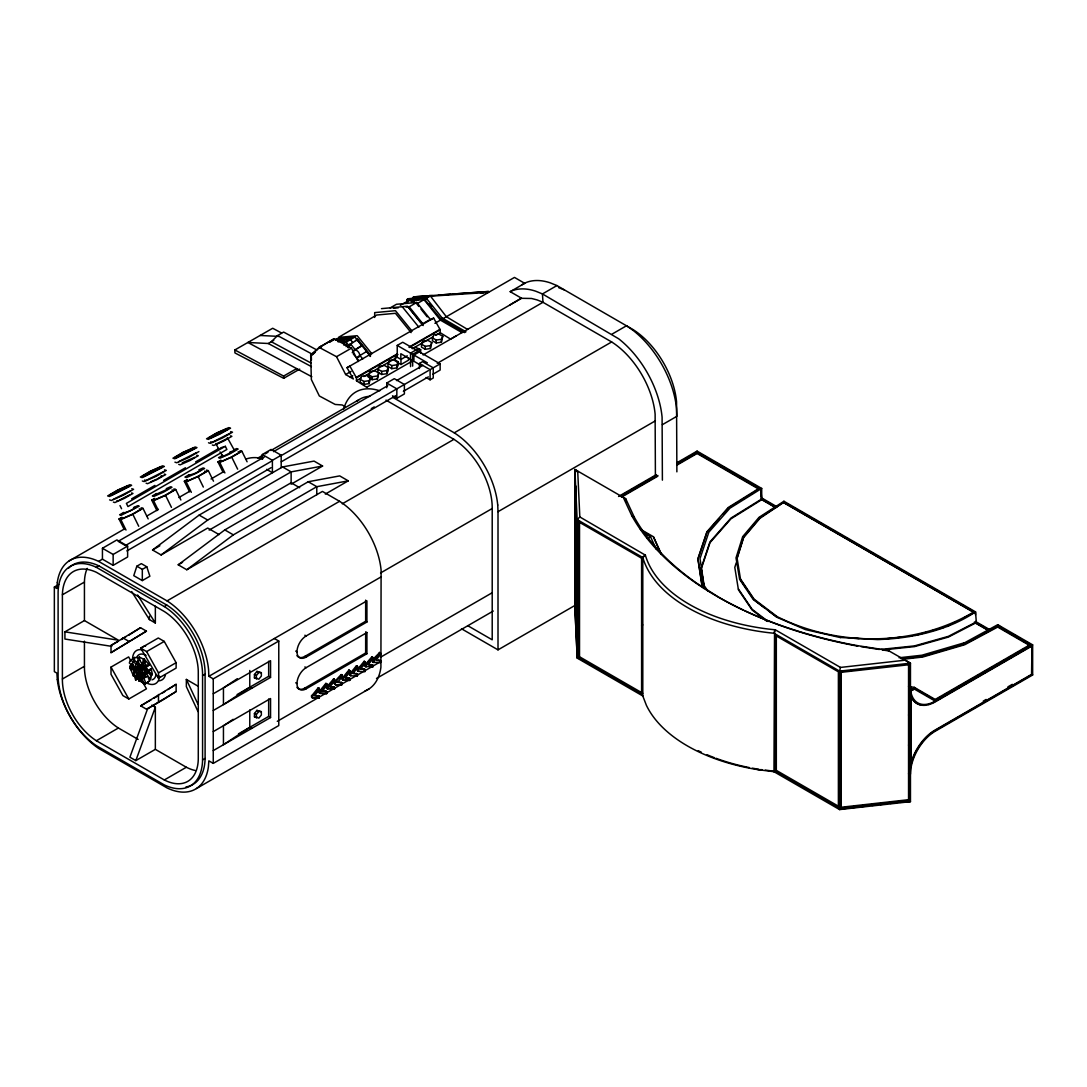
<?xml version="1.0" encoding="UTF-8"?>
<svg xmlns="http://www.w3.org/2000/svg" width="1087" height="1087" viewBox="0 0 1087 1087"><rect width="100%" height="100%" fill="white"/><g stroke="black" fill="none" stroke-linecap="round" stroke-linejoin="round"><path stroke-width="1.5" d="M366.754 387.339L356.454 380.763L356.454 377.855L349.892 366.142L347.011 367.691L353.37 378.983L345.652 374.526L336.535 356.699L319.075 347.337L334.022 338.777L351.481 348.125L358.316 361.495M360.205 379.281L360.205 382.23L363.982 384.404L369.132 383.616L370.531 377.705L366.754 375.531L361.591 376.319L360.205 379.281L363.982 381.469L369.145 380.681L370.531 377.705M363.982 384.404L363.982 381.469M368.384 377.502L369.77 371.618L374.933 370.83L378.711 373.004L377.325 378.901L372.162 379.689L369.648 378.235M369.132 383.616L369.145 380.681M372.162 379.689L372.175 376.768L368.398 374.58M377.325 378.901L378.711 373.004M377.896 369.2L377.896 372.297L381.673 374.471L386.823 373.683L388.208 370.721L388.222 367.623L384.445 365.449L379.281 366.237L377.896 369.2L381.673 371.387L386.836 370.599L388.222 367.623M381.673 374.471L381.673 371.387M386.823 373.683L386.836 370.599M387.977 363.425L387.964 366.482L391.741 368.656L396.904 367.868L398.29 364.906L398.29 361.849L394.513 359.661L389.35 360.449L387.977 363.425L391.755 365.599L396.904 364.811L398.29 361.849M391.741 368.656L391.755 365.599M395.301 361.237L395.315 356.142L397.828 354.702M396.904 367.868L396.904 364.811M396.714 362.066L400.967 364.512L400.981 359.417L407.272 355.802M408.522 357.623L408.522 360.177L400.967 364.512M421.498 344.171L421.484 347.106L425.262 349.294L430.425 348.506L431.811 342.595L428.033 340.421L422.87 341.209L421.498 344.171L425.275 346.359L430.438 345.571L431.811 342.595M425.262 349.294L425.275 346.359M430.425 348.506L430.438 345.571M432.449 337.88L432.449 340.788L436.227 342.976L441.39 342.188L442.776 336.304L438.999 334.13L433.835 334.918L432.449 337.88L436.227 340.068L441.39 339.28L442.776 336.304M436.227 342.976L436.227 340.068M435.778 335.231L440.194 332.69L440.194 329.782L433.631 318.07L430.751 319.619M441.39 342.188L441.39 339.28M131.649 664.999L131.69 663.817M149.558 680.897L146.636 673.301L147.737 672.011L151.039 675.72L150.998 677.527L149.558 680.897L144.598 684.226L143.09 682.283L142.044 676.44L143.905 678.179L145.78 683.084M151.039 675.72L152.329 673.804L151.093 668.804L147.941 670.625L144.761 670.135L146.188 666.902L149.34 665.081L143.892 658.654L142.152 664.171M57.326 582.455L56.864 588.502L54.35 587.048L54.35 671.644L56.864 673.098L57.326 679.674M325.312 494.096L348.261 480.848L339.701 475.902L308.232 481.745L224.805 529.912L178.214 564.805L186.76 569.751L322.445 491.419L339.552 501.297A62.081 35.844 60 0 1 381.102 570.254L380.912 667.296A64.541 37.271 60 0 1 364.987 690.965M135.141 669.565L134.693 675.312L133.429 676.032L133.878 670.299M348.193 347.677L350.68 343.764L348.193 347.677L348.479 345.055L346.128 342.16L343.791 342.378L344.063 345.326M311.507 696.06L318.165 687.867L319.225 688.343L319.225 690.014L314.605 695.571L318.953 695.884L318.953 698.099L312.608 697.936L311.507 696.06L312.322 697.786M312.227 696.468L318.994 688.207M319.17 691.631L325.815 683.438L326.888 683.927L326.888 685.598L322.255 691.155L326.603 691.454L326.616 693.683L320.271 693.506L319.17 691.631L319.972 693.37M319.877 692.052L326.643 683.791M333.478 679.022L334.538 679.511L334.538 681.169L329.918 686.807L334.252 687.038L334.524 688.886L326.915 688.533L327.01 686.658L333.587 678.954M327.635 688.954L327.73 687.066L334.307 679.375M341.128 674.606L342.201 675.081L342.201 676.753L337.568 682.378L341.916 682.622L342.188 684.47L341.209 684.43C328.478 687.011 337.228 678.655 341.25 674.538M341.916 684.837C329.225 687.351 337.935 679.076 341.957 674.945M342.133 678.383L348.791 670.176L349.851 670.665L349.851 672.337L345.231 677.894L349.566 678.206L349.579 680.421L343.234 680.245L342.133 678.383L342.948 680.109M342.853 678.791L349.62 670.53M349.797 673.954L356.441 665.76L357.501 666.249L357.501 667.907L352.881 673.464L357.229 673.777L357.229 675.992L350.897 675.829L349.797 673.954L350.598 675.693M350.503 674.375L357.27 666.114M357.446 669.538L364.104 661.344L365.164 661.82L365.164 663.491L360.544 669.048L364.879 669.361L364.892 671.576L358.547 671.413L357.446 669.538L358.262 671.263M358.166 669.945L364.933 661.684M371.754 656.928L372.814 657.404L372.814 659.075L368.194 664.7L372.542 664.945L372.814 666.779L365.205 666.44L365.3 664.551L371.863 656.861M365.911 666.847L366.006 664.959L372.583 657.268M374.308 662.2C369.2 661.005 378.629 654.415 379.526 652.431M379.404 652.499L380.477 652.988L380.477 654.646L375.857 660.285L380.192 660.516L380.464 662.363L373.575 662.431L373.67 660.543L380.233 652.852M743.128 610.024A344.593 198.948 0 0 1 718.847 597.279L696.767 583.257A344.593 198.948 0 0 1 634.251 517.127L625.759 498.824L623.381 497.588L631.71 515.551A347.242 200.484 0 0 0 856.882 645.556L888.025 650.366L910.458 663.179L910.458 801.649L839.585 809.584L773.985 771.716L774.555 629.726A157.493 90.928 0 0 1 645.352 555.144L579.819 516.95L577.713 471.214L574.887 469.448L574.887 607.905L577.197 658.097L642.797 695.965L642.797 557.509L645.216 554.71M145.576 672.106L137.37 675.693L139.843 678.954L140.848 677.065L145.821 674.266L145.345 671.576L141.799 674.293L140.087 672.69L140.617 669.959L143.756 668.138M140.576 666.331L135.644 670.108L134.285 667.853L137.492 667.894L140.019 666.44L140.264 665.258L137.872 661.263L138.525 666.426L136.011 667.88M579.819 516.95L577.197 519.64L642.797 557.509A160.02 92.395 0 0 0 773.985 633.245L839.585 671.127L910.458 663.179L905.05 660.203L840.468 667.432L839.585 671.127L839.585 809.584L840.468 809M963.462 643.409L997.73 624.699L1032.65 644.863L1032.65 674.986L935.214 731.238A35.015 20.218 -60 0 0 910.458 774.134M576.287 571.191L575.553 570.77L576.151 568.419M910.716 697.025L911.123 764.514L911.721 762.164A35.953 20.762 -60 0 1 935.2 730.478L1031.984 674.592L1031.984 646.018L1031.563 674.361L934.779 730.233A35.953 20.762 -60 0 0 911.314 761.919M135.658 680.136L136.731 676.06L139.883 674.239L134.53 676.331L135.658 680.136L138.81 678.315M142.737 682.867L138.715 676.644L138.823 680.883L144.639 682.894M137.492 669.932L138.063 667.785L136.283 669.741L141.269 667.744L144.625 668.274L142.873 665.366M737.054 558.636L743.644 537.589L759.895 518.377L783.972 502.126L974.02 611.845C915.118 646.833 838.091 647.159 777.273 616.682L754.093 599.141L740.627 579.208M736.225 562.821L734.798 567.4L738.426 589.765L752.122 610.011L766.797 621.22M136.84 566.205L133.769 575.662L142.315 580.594L149.87 576.232L146.799 566.789L141.324 563.623L136.84 566.205L142.315 569.371L146.799 566.789M147.683 708.52L129.896 757.191L135.821 760.615L155.346 749.351L186.353 767.245A50.872 29.376 60 0 0 195.347 770.52M135.821 760.615L155.346 707.229L151.786 705.178M130.875 669.51L133.81 667.105L132.614 665.108L133.253 664.755L131.744 665.19L129.353 662.988L129.964 660.978L134.503 657.486L138.103 657.757L137.886 662.54L135.997 663.627L134.679 667.105L130.875 669.51L129.733 668.26L130.698 667.567L131.296 668.559M132.791 668.206L135.304 666.752L137.234 661.63L139.761 660.162L139.353 657.037L138.103 657.757M773.985 633.245L775.316 629.821L840.468 667.432M151.093 668.804L147.112 672.377L144.218 669.13L144.72 671.929L146.772 669.85L148.362 671.644L150.454 669.171M326.82 688.207L327.54 688.737M335.19 684.199L334.511 683.709M342.853 679.769L342.174 679.293M350.503 675.353L349.824 674.878M358.166 670.937L357.487 670.448M373.48 662.092L372.8 661.616M141.731 677.867L140.726 679.755L141.351 679.389L142.356 677.5L139.843 678.954M138.239 672.717L137.057 674.878L135.726 670.38M352.745 342.663L350.517 339.592L348.288 340.122M350.557 343.94L355.245 349.729C371.768 340.394 354.96 348.343 352.337 352.772C354.457 344.402 364.879 357.175 356.468 357.868L358.533 360.408M425.791 299.632L426.104 297.92L424.84 297.199L408.427 298.708L406.986 299.536L406.986 300.786L424.039 299.645L426.104 297.92L442.205 318.056L465.97 331.78L464.543 332.608L440.765 318.871L423.414 298.028L406.986 299.536L407.938 301.969M311.602 697.378L319.211 697.732M319.265 692.962L326.874 693.302M326.915 688.533L334.524 688.886M254.44 713.52L256.912 710.382L261.328 711.659L261.356 714.974L258.869 718.099L254.467 716.836L254.44 713.52L256.328 714.607L256.355 717.923M256.328 714.607L258.801 711.469L261.328 711.659M254.44 674.524L256.953 671.386L261.356 672.704L261.356 676.06L258.842 679.198L254.44 677.88L254.44 674.524L256.328 675.611L256.328 678.967M256.328 675.611L258.842 672.473L261.356 672.704M316.113 692.541L318.518 689.606L319.225 690.014M323.777 688.125L326.168 685.177L326.888 685.598M331.426 683.709L333.831 680.761M339.878 678.302L341.481 676.345M140.196 676.236L143.688 673.206L145.196 674.619M145.345 671.576L144.313 672.839L145.821 674.266M144.748 674.388L143.932 675.353L145.794 677.092L144.748 674.388L147.9 672.568M147.112 672.377L146.011 673.668L145.155 671.413M718.887 518.852L706.89 532.508L697.936 559.275L702.093 586.423M723.059 514.11L728.263 508.2L737.991 502.14M139.353 666.562L141.052 664.809L141.623 667.201L139.353 666.562L140.902 664.891M316.752 349.919L283.625 332.078L277.538 335.584L271.302 341.739L310.95 362.963M642.797 557.509L645.379 555.144M345.082 406.538L342.147 404.962L335.163 404.446L319.333 395.967L311.358 379.567L310.678 354.96L319.66 346.998L320.162 347.731M311.765 355.354L314.157 353.18M329.823 342.378L333.424 339.117L333.913 339.851M331.617 340.951L334.022 338.777M219.098 534.614L207.699 528.037L161.107 554.941L152.547 549.995L199.138 515.102L282.566 466.934L314.048 461.092L322.594 466.024L291.126 484.204L291.126 471.88L282.566 466.934M161.107 554.941L207.699 520.034L291.126 471.88L322.594 466.024M186.76 569.751L233.352 534.858L316.779 486.691L348.261 480.848M129.733 668.26L133.212 666.114L130.223 667.907M356.468 357.868L360.069 355.34M237.306 678.723L223.446 687.881L223.446 704.621L249.779 687.242L268.666 676.304L268.666 661.263M233.148 719.322L223.446 725.722L223.446 744.717L249.779 727.339L249.779 709.933M990.597 630.134L976.316 621.927L975.501 611.872L783.931 501.256L759.039 517.33L742.652 536.693L736.008 557.903L739.622 579.344L753.196 599.426L777.273 617.389M783.972 502.126L759.895 517.657L743.644 536.883L737.054 557.916L740.627 579.928L746.823 589.1M111.01 645.461L140.508 627.702L146.446 631.126L111.01 652.662L111.01 645.461L118.361 641.208M128.646 635.284L140.508 627.702M111.01 652.662L146.446 631.126M140.685 705.857L176.121 684.321L176.121 691.536L164.246 699.104L146.623 709.281L140.685 705.857L150.971 699.919M162.425 693.058L165.156 691.318M167.901 689.566L176.121 684.321M146.623 709.281L176.121 691.536M676.712 464.543L697.08 452.79L758.862 488.457L728.263 507.48L706.89 531.788L697.936 558.555L702.093 585.716L703.9 588.447M740.777 500.414L751.905 493.498M754.691 491.772L758.862 488.457M676.725 462.872L697.08 451.119L761.702 488.43L729.961 508.159L708.846 532.182L700.001 558.623L704.104 585.445L707.705 590.852M760.846 496.908L760.846 488.96L761.742 499.68L730.953 518.812L710.001 542.658L701.21 568.895L704.023 587.211M509.735 305.039L521.121 298.3L531.557 298.477L537.155 299.93L542.97 302.295L611.655 341.957A64.975 37.515 60 0 1 655.121 414.133L655.407 476.188M335.557 340.258C338.804 337.867 349.661 336.331 337.908 341.196M338.03 341.508L343.288 338.424M338.152 341.821C343.098 340.353 364.865 330.924 343.791 342.378M341.291 341.535L347.989 337.989M341.4 341.834L346.101 341.4L352.677 337.554M370.395 356.115L354.905 337.024L346.128 342.16L346.128 346.631M348.479 345.055L357.256 339.918L361.835 345.87M456.16 335.924L423.074 354.946M213.256 710.504L270.554 677.405L270.554 660.679L213.256 693.764M390.151 307.92L396.442 304.278L416.756 302.458L430.33 319.347L422.775 323.709L420.696 322.513L409.201 308.219M424.84 297.199L423.414 298.028L424.351 300.46M406.076 307.105L409.201 306.833L416.756 302.458M425.479 298.816L429.949 296.235L488.552 292.376L488.484 291.493L413.468 296.887L413.536 297.77L410.179 299.686M129.992 491.066L113.279 499.381M164.11 471.378L146.011 480.495L144.53 480.019M196.72 452.545L178.621 461.662M230.295 433.156L212.196 442.273L210.715 441.798M198.921 451.581L188.744 457.45L176.746 462.749L174.939 462.152M129.394 495.02L119.122 500.265M158.145 478.416L162.112 476.12L161.175 475.821M194.722 457.301L182.263 462.79M226.979 438.672L216.789 443.713M131.636 498.851L154.911 485.413M163.634 480.372L185.456 467.777M195.633 461.893L218.908 448.455M397.231 356.563L397.231 345.421L402.733 342.242L417.313 350.666M123.796 512.412L119.652 514.817L121.119 515.292L139.218 506.175L137.75 505.7L133.552 507.547M156.528 493.525L152.37 495.917L153.851 496.392L163.634 492.071L171.95 487.275L170.469 486.799L166.27 488.647M189.138 474.693L184.98 477.098L186.461 477.573L196.244 473.253L204.56 468.456L203.079 467.967L198.88 469.829M222.713 455.304L218.555 457.709L220.036 458.184L229.819 453.863L238.135 449.067L236.653 448.591L233.854 449.828M168.39 488.851L155.93 494.354M227.36 437.613L234.575 450.629L223.052 456.445L220.022 451.893M429.881 295.351L446.363 316.738L467.546 329.402L521.583 298.246L510.197 291.669L524.681 283.313L514.477 277.416L441.852 319.32L442.205 318.056L440.765 318.871L440.425 320.135L434.909 323.301M124.19 529.478L119.013 518.961L121.921 517.29M156.922 510.591L151.732 500.074L154.639 498.389M189.532 491.759L184.342 481.242L187.249 479.571M223.107 472.369L217.93 461.853L220.838 460.181M119.013 518.961L120.82 519.545L132.804 514.26L142.995 508.376L148.172 518.893M151.732 500.074L153.552 500.659L165.537 495.359L175.714 489.49L180.89 500.006M184.342 481.242L186.162 481.826L198.147 476.541L208.324 470.657L213.5 481.174M217.93 461.853L219.737 462.437L231.721 457.151L241.898 451.282L247.089 461.785M397.231 345.421L412.652 354.335L420.669 349.701L420.669 353.071M420.628 365.164L413.916 361.278L413.916 355.055L419.405 351.875L440.14 363.846L440.14 370.069L432.789 374.322M69.215 560.851L124.76 528.771M146.691 516.108L158.389 509.355M178.852 497.547L189.097 491.637M211.027 478.973L222.713 472.22M419.392 368.561L419.392 363.466L422.544 361.645L433.251 367.827L433.251 378.004L430.099 379.825L426.077 377.502M262.307 459.149L262.307 454.515L271.125 449.42L281.193 455.236L281.193 467.6M386.755 387.76L386.755 383.032L394.309 378.67L404.391 384.485L404.391 393.942L396.837 398.304L392.516 395.804M257.687 458.17L262.089 455.63M265.038 453.931L267.973 452.233M270.908 450.534L359.05 399.649M676.875 471.853L676.549 401.782A64.975 37.515 60 0 0 633.069 329.592L556.938 285.568L542.454 293.938L535.714 291.194A77.326 44.649 60 0 0 511.963 290.772L510.197 291.669M102.436 559.18L102.436 548.269L116.92 539.913L127.627 546.095L127.627 556.992L113.143 565.349L102.436 559.18L98.618 561.381A64.541 37.271 60 0 0 57.312 582.455M264.698 456.73L118.17 541.326L125.453 545.538L271.03 461.486M273.489 451.648L387.787 385.654M396.578 380.586L422.965 365.354M437.232 363.343L542.97 302.295L542.454 293.938L618.693 338.804A74.908 43.249 60 0 1 662.092 417.259L662.391 480.155M262.307 454.515L272.389 460.331L281.193 455.236M279.848 456.391L396.021 389.323M386.755 383.032L396.837 388.847L428.373 370.64M419.392 363.466L430.099 369.648L440.14 363.846M54.35 587.048L58.712 584.534M102.436 548.269L113.143 554.452L127.627 546.095M205.103 758.495L202.576 759.949A59.201 34.186 60 0 1 164.314 784.923L96.376 745.696A59.201 34.186 60 0 1 58.1 676.535L58.1 592.306A59.201 34.186 60 0 1 96.376 567.332L98.89 565.879L166.827 605.106A56.782 32.787 60 0 1 205.103 674.266L205.103 758.495A59.201 34.186 60 0 1 185.959 786.961M371.306 408.603L374.241 406.905M126.921 550.905L271.03 467.709M281.329 461.771L396.021 395.546M403.372 391.306L428.373 376.863M186.353 767.245L164.314 779.963L96.376 740.736A50.844 29.363 60 0 1 62.394 679.008L62.394 594.793L84.433 582.061A53.181 30.708 60 0 1 87.218 568.365M152.547 549.995L159.857 545.783M209.166 530.103L291.126 482.777L299.672 487.723M178.214 564.805L182.575 562.292M64.921 631.846L84.433 620.568L118.401 640.189L64.921 631.846L64.921 639.047L111.716 646.357M612.049 334.117L626.533 325.747L633.178 330.434A74.908 43.249 60 0 1 676.576 408.889L676.875 416.307L662.391 424.664M392.869 397.394L454.257 432.83L611.655 341.957M98.618 561.381L167.045 600.894L339.552 501.297M96.376 567.332L164.314 606.56L166.827 605.106M342.283 503.811L453.931 439.352A56.782 32.787 60 0 1 492.207 508.512L492.207 639.808L468.103 625.895M121.296 639.523L125.698 636.968M62.394 679.008L84.433 666.29L84.433 641.181M140.685 648.165L158.308 637.987L164.246 641.412L176.121 662.69L176.121 668.097L158.485 678.274L140.685 648.165L146.623 651.589L158.485 672.867L158.485 678.274M142.397 681.576L146.446 688.832L128.809 699.009L122.885 695.585L111.01 674.307L111.01 667.092L128.646 656.915L131.065 661.263M146.623 651.589L164.246 641.412M132.614 665.108L132.614 661.847L134.503 660.747L137.886 662.54M132.736 666.453L132.003 665.298L130.753 667.269L129.856 666.29L132.369 664.836M129.856 666.29L132.641 664.931M136.908 669.375L133.117 670.176L131.921 668.192L136.174 666.766M140.264 665.258L144.829 662.622M137.044 669.864L138.932 668.777L141.867 669.225M141.623 667.201L145.4 665.027L149.34 665.081M141.473 670.081L145.25 667.907M140.617 669.959L142.329 670.217L146.106 668.043M140.087 672.69L141.351 671.956L140.821 674.687L138.932 668.777M144.761 670.135L146.65 669.048M142.248 673.75L144.761 672.296M136.201 678.098L138.715 676.644M138.823 680.883L139.449 680.516L137.777 678.967M143.905 678.179L147.683 676.005L150.617 678.764M158.485 672.867L176.121 662.69M144.598 684.226L148.375 682.052L146.949 682.785M153.906 698.221L158.308 695.68M202.576 759.949L202.576 675.72L205.103 674.266M380.559 572.971L492.207 508.512M96.376 740.736L118.401 728.018L138.131 739.405M167.045 600.894A62.081 35.844 60 0 1 208.582 669.85L208.853 676.331L381.36 576.735M461.499 628.775L498.009 649.863L498.009 511.705L655.407 420.832M208.853 676.331L213.256 678.872L278.775 641.058L278.775 725.559L213.256 763.387L208.853 760.846L208.391 766.892A64.541 37.271 60 0 1 167.113 787.966L98.618 748.413A64.541 37.271 60 0 1 57.312 679.66M306.14 657.091A12.949 7.473 -60 0 1 296.982 651.806A12.949 7.473 -60 0 1 306.14 635.949L366.917 600.853L366.917 622.009L306.14 657.091L304.876 656.371A12.949 7.473 -60 0 1 296.941 655.665M237.075 694.579L249.779 687.242L251.668 688.329M304.876 656.371L365.653 621.275L366.917 622.009M306.14 688.818A12.949 7.473 -60 0 1 296.982 683.533A12.949 7.473 -60 0 1 306.14 667.676L366.917 632.58L366.917 653.722L306.14 688.818L304.876 688.085A12.949 7.473 -60 0 1 296.941 687.378M618.557 496.46L656.358 474.625M620.161 496.311L628.952 491.229M631.887 489.53L642.145 483.606M645.08 481.921L649.482 479.381M652.417 477.682L655.352 475.984M678.818 462.451L683.207 459.91M686.142 458.211L689.076 456.513M692.011 454.828L696.414 452.287M213.256 731.605L270.554 698.533L270.554 717.529L213.256 750.601M621.451 496.46L657.812 475.467M697.392 452.613L697.08 451.119M642.743 693.248L641.602 693.9L578.393 657.404L578.393 521.706L579.52 521.04L579.52 656.752L641.262 692.405M621.451 497.167L657.812 476.188M676.712 465.263L697.08 453.51L758.862 489.177M304.876 688.085L365.653 653.002L366.917 653.722M238.488 733.861L268.666 716.428L270.554 717.529M380.559 657.2L492.207 592.741M277.294 721.333L381.36 661.236M376.496 678.451L493.267 611.03M196.516 788.496L369.023 688.9M647.77 538.337L650.529 536.747L656.412 549.438M578.393 521.706L641.602 558.202L642.743 557.536M498.009 649.863L576.708 604.426M578.393 657.404L579.52 656.752M641.602 625.568L642.743 624.916M775.18 702.691L776.322 702.039M974.36 612.524L975.501 611.872L975.501 615.052M775.18 771.023L838.39 807.519L838.39 671.807L775.18 635.311L775.18 771.023L776.322 770.37L838.063 806.01M911.096 686.862L914.276 687.351L935.214 699.444L1029.756 644.863L1026.848 647.254M936.668 699.321L941.029 696.794M943.951 695.123L946.859 693.438M949.766 691.767L978.843 674.973M981.765 673.288L991.942 667.404M994.85 665.733L997.757 664.048M1000.665 662.377L1005.027 659.85M1007.934 658.178L1010.842 656.494M1013.75 654.809L1023.94 648.939M909.615 688.288L914.262 689.009L935.214 701.115L1032.65 644.863M931.477 703.316A35.953 20.762 -60 0 0 934.779 701.658L1030.096 646.629M910.716 695.422L911.721 697.324A35.953 20.762 -60 0 0 935.2 701.903L1031.984 646.018M983.219 701.142L986.126 699.457M1007.934 686.862L1012.296 684.348M406.986 300.786L408.427 299.958L408.427 298.708M409.065 300.325L400.329 305.325M347.011 367.691L433.631 318.07M350.272 377.189L352.786 375.749M356.237 377.42L397.38 353.818M409.133 347.066L439.977 329.361M356.454 377.855L397.597 354.24M409.351 347.487L440.194 329.782M356.454 380.763L360.857 378.235M363.792 376.55L396.116 357.99M412.272 348.723L432.843 336.916M366.822 387.189L412 361.264M299.699 369.118L283.68 378.303L234.914 352.922L234.833 349.96L272.688 328.26L281.56 333.002M311.82 376.741L247.863 342.487L268.244 343.492L273.747 340.34M310.678 354.96L311.262 354.62L311.425 360.11M315.312 352.31L312.472 353.941L320.855 346.318L321.358 347.052M234.833 349.96L283.625 376.075L296.642 368.602M336.535 356.699L351.481 348.125M345.652 374.526L351.087 371.414M463.048 331.97L450.575 339.117L440.194 332.69M467.967 329.198L462.016 332.608L440.425 320.135L424.039 299.645L416.756 303.857L418.835 306.452M910.118 691.386L914.262 689.009A35.015 20.218 -60 0 1 911.028 690.639M642.621 695.531L646.371 705.259A160.02 92.395 0 0 0 757.897 769.65L761.946 769.678M1029.756 644.863L997.676 626.343L964.74 644.007L922.632 656.344L901.109 658.749M1029.756 645.583L997.676 627.063L964.74 644.727L922.632 657.064L902.767 659.279M947.103 626.465L950.092 624.916M953.082 623.367L956.071 621.832M963.544 617.973L974.02 612.565L783.972 502.846M988.654 630.691L975.46 623.082L948.367 637.077L914.52 646.616L882.522 649.958M521.597 284.889L526.434 282.403A77.326 44.649 60 0 1 550.185 282.824L556.938 285.568M150.604 481.921L156.827 479.177M229.9 451.988L234.575 450.629M220.512 447.912L223.718 446.825M963.558 643.028L921.966 655.216L899.071 657.771M915.403 635.406L928.094 631.819M931.26 630.936L936.016 629.59M939.182 628.694L943.937 627.348M773.985 771.716L775.316 771.39L765.289 770.099M412.055 347.962L415.927 347.378L419.704 349.552M372.175 376.768L377.325 375.98M134.53 676.331L136.731 676.06M840.985 671.562L841.243 672.309L908.8 664.741L908.8 800.453L841.243 808.021L840.985 671.562L844.286 671.195M850.876 670.462L854.165 670.095M860.768 669.347L864.056 668.981M870.646 668.247L873.948 667.88M840.985 807.274L908.555 799.706L908.8 800.453M842.112 808.823L847.086 808.266M852.059 807.709L857.018 807.152M861.991 806.595L866.964 806.038M871.923 805.481L876.896 804.923M880.212 804.557L886.829 803.809M890.144 803.442L896.775 802.695M900.077 802.328L910.458 801.649M880.687 639.305L870.701 639.278M887.305 638.612L892.278 638.096M897.251 637.58L902.224 637.064M908.854 636.371L912.17 636.017M880.837 649.415L914.52 645.895L948.367 636.357L976.316 621.927L975.501 621.397M413.536 297.77L429.949 296.235M413.984 299.876L418.903 299.428M411.212 301.67L414.5 301.371M381.469 308.64L407.53 306.235L423.223 325.556M336.128 338.764L354.905 337.024M355.408 340.34L358.588 340.041M393.576 308.219L398.263 307.811M413.468 296.887L432.218 295.542L432.286 296.425M438.469 295.093L450.983 294.183M452.613 294.074L488.484 291.493M480.4 292.96L483.661 292.729M378.398 660.054L380.464 660.719M355.082 675.638L357.229 675.992M575.947 471.772L574.928 471.799L574.928 607.511L577.156 655.746L578.175 655.733M574.928 494.055L575.947 494.028M625.759 502.194L625.759 498.824L574.887 469.448L577.156 520.034L578.175 520.021M574.928 522.643L575.947 522.63M574.928 552.767L575.947 552.753M574.928 581.355L575.947 581.341M574.928 607.511L575.947 607.484L577.713 645.746M148.077 665.801L144.136 665.747L144.843 668.763M138.525 666.426L140.019 666.44M135.304 666.752L137.9 666.779L137.234 661.63M366.659 666.63L365.205 666.44M358.995 671.046L357.541 670.856M344.932 679.946L349.579 680.421M260.092 335.475L278.911 336.399M367.474 664.293L372.814 665.135M359.824 668.709L365.15 669.551M352.174 673.125L357.501 673.981M344.511 677.554L349.566 678.206M336.861 681.97L342.188 682.813M329.198 686.386L334.524 687.242M321.548 690.816L326.874 691.658M313.885 695.232L319.211 696.074M840.251 637.458L877.413 639.536A135.929 78.481 0 0 0 975.501 611.872M854.029 638.341L859.029 638.626M254.467 716.836L256.98 717.012M254.44 677.88L256.953 678.098M774.555 629.726L775.316 629.821M757.897 769.65L774.746 771.811M133.293 668.192L130.073 667.744L133.429 676.032M861.026 646.643L879.383 649.482M882.712 649.985L889.397 651.018L888.025 650.366M135.005 669.089L137.669 669.497L139.557 675.421M579.819 658.518L577.197 658.097L577.197 519.64M840.496 637.593L805.481 629.618L776.594 617.131M139.353 657.037L143.267 659.021L144.204 662.988L142.506 664.741L139.761 660.162M230.689 431.607L232.496 432.191L222.319 438.061L210.334 443.36L208.514 442.776M230.39 435.86L231.857 436.335L223.555 441.145L213.759 445.453L212.291 444.977M240.091 450.684L241.898 451.282M238.23 451.771L239.697 452.246L231.395 457.043L221.599 461.364L220.131 460.888M196.801 455.249L198.282 455.725L189.98 460.521L180.184 464.842L178.703 464.366M206.516 470.073L208.324 470.657M204.641 471.16L206.122 471.636L197.807 476.432L188.024 480.753L186.543 480.277M200.062 469.72L201 470.019L195.714 473.076L188.54 475.522M164.49 469.815L166.311 470.399L156.134 476.283L144.136 481.568L142.329 480.984M164.191 474.081L165.672 474.557L157.357 479.353L147.574 483.674L146.093 483.199M173.906 488.905L175.714 489.49M172.031 489.979L173.512 490.454L165.197 495.251L155.414 499.572L153.933 499.096M131.772 488.715L133.579 489.299L123.402 495.169L111.417 500.468L109.61 499.884M131.473 492.968L132.954 493.444L124.638 498.24L114.855 502.561L113.374 502.085M141.174 507.792L142.995 508.376M116.934 500.523L117.872 500.822M134.72 507.439L135.658 507.738L130.372 510.795L123.211 513.241M139.313 508.879L140.794 509.355L132.478 514.151L122.695 518.472L121.214 517.996M558.555 287.579L564.37 289.944M132.614 661.847L135.997 663.627M277.538 335.584L312.186 354.145M268.244 343.492L311.425 366.618M988.681 629.971L975.46 622.362L975.46 623.082M699.281 453.225L708.085 458.32M712.501 460.861L728.657 470.195M738.943 476.133L749.228 482.071M752.163 483.769L755.098 485.454M1001.372 627.634L997.73 624.699M1004.279 629.319L1007.187 631.003M1010.095 632.675L1020.285 638.558M1023.193 640.243L1031.916 645.284M710.613 460.249L713.548 461.948M717.963 464.489L720.898 466.187M731.184 472.125L734.119 473.823M751.756 484L754.691 485.699M972.906 611.682L784.243 502.765L783.931 501.256M1003.858 629.563L1012.595 634.604M1015.503 636.275L1022.785 640.474M776.988 506.787L761.702 497.968L761.702 488.43M760.982 498.389L774.909 506.42M976.167 622.62L988.708 629.862M761.96 499.422L775.887 507.466M974.36 622.063L988.3 630.107M761.742 499.68L774.936 507.303M420.669 349.701L418.577 348.492L410.56 353.112L410.56 366.618M413.916 355.055L427.354 362.813M411.81 360.069L400.831 353.723L400.831 358.574M395.315 356.142L400.981 359.417M640.338 529.192L653.423 536.747L661.521 554.397M643.246 531.584L647.607 534.111M917.061 689.674L914.276 687.351M919.86 691.291L922.646 692.895M925.445 694.511L932.429 698.547M643.259 532.548L650.529 536.747A35.015 20.218 -60 0 1 647.295 538.364M385.994 400.125L453.931 439.352M575.553 521.284L576.287 521.706M575.553 551.408L576.287 551.829M308.232 481.745L316.779 486.691L316.779 494.694M266.628 469.367L272.389 472.696L272.389 460.331M581.273 659.361L585.635 661.874M588.543 663.559L591.45 665.23M601.614 671.114L604.521 672.785M607.429 674.47L610.337 676.141M199.138 515.102L207.699 520.034M224.805 529.912L233.352 534.858M365.653 631.846L366.917 632.58M379.757 652.567L380.559 653.273M380.559 654.102L379.839 652.866M379.757 654.238L380.477 654.646M379.839 660.611L380.559 661.018M379.839 661.562L380.559 661.969M372.107 656.996L372.895 657.703M379.757 661.956L380.464 662.363M372.895 658.532L372.189 657.282M379.485 662.323L380.205 662.744M372.107 658.654L372.814 659.075M372.95 660.135L373.67 660.543M372.8 660.448L373.507 660.855M372.759 660.692L373.48 661.113M372.759 661.793L373.575 662.431M371.822 664.524L372.895 665.448M364.104 661.344L365.246 662.119M372.895 666.385L372.189 665.027M372.094 666.372L372.814 666.779M371.836 666.752L372.542 667.16M365.246 662.948L364.444 661.412M364.444 663.084L365.164 663.491M365.3 664.551L366.006 664.959M365.137 664.864L365.857 665.271M365.11 665.122L365.816 665.529M364.172 668.953L365.246 669.864M304.876 635.229L306.14 635.949M356.441 665.76L357.582 666.535M365.246 670.815L364.525 669.456M364.444 670.788L365.15 671.209M357.582 667.364L356.794 665.828M364.172 671.168L364.892 671.576M356.794 667.5L357.501 667.907M357.637 668.967L358.357 669.388M357.487 669.279L358.194 669.701M357.446 670.53L358.166 671.046M356.509 673.369L357.582 674.28M357.582 675.231L356.876 673.872M348.791 670.176L349.932 670.964M356.781 675.217L357.501 675.625M349.932 671.793L349.131 670.258M349.131 671.915L349.851 672.337M349.987 673.396L350.693 673.804M349.824 673.709L350.544 674.117M349.797 675.054L350.503 675.475M348.859 677.785L349.837 678.397M349.131 677.989L349.932 678.709M349.932 679.647L349.212 678.288M341.481 674.674L342.269 675.38M349.131 679.633L349.837 680.041M342.269 676.209L341.563 674.973M274.359 638.517L278.775 641.058M342.323 677.812L343.044 678.22M295.718 651.086L296.982 651.806M342.174 678.125L342.881 678.533M342.269 683.125L341.196 682.215M341.563 683.655L342.269 684.076M333.831 679.09L334.619 679.796M334.619 680.625L333.899 679.389M334.674 682.228L335.38 682.65M334.511 682.541L335.231 682.962M334.483 682.799L335.19 683.207M304.876 666.942L306.14 667.676M334.483 683.9L335.285 684.525M334.619 687.541L333.546 686.631M325.815 683.438L326.956 684.226M333.899 688.085L334.619 688.492M333.546 688.845L334.266 689.253M327.01 686.658L327.73 687.066M326.861 686.97L327.567 687.378M326.82 687.215L327.54 687.623M326.956 691.971L325.883 691.047M318.165 687.867L319.306 688.642M325.896 693.261L326.616 693.683M319.361 691.074L320.067 691.481M319.198 691.386L319.918 691.794M319.918 692.962L319.198 692.555L319.877 693.153M295.718 682.799L296.982 683.533M319.306 696.387L318.233 695.463M318.246 697.691L318.953 698.099M311.697 695.49L312.417 695.911M311.548 695.802L312.254 696.223M312.254 697.392L311.548 696.971L312.227 697.569M268.666 676.304L270.554 677.405M256.953 671.386L258.842 672.473M131.663 591.545L149.408 619.576L155.346 623L155.346 606.166M256.912 710.382L258.801 711.469M122.885 637.879L128.809 641.303M198.051 711.632L186.353 686.631L186.353 679.416L197.671 685.951M249.779 727.339L251.668 728.426M776.363 507.452L761.742 498.974L730.953 518.091L709.947 541.924L701.169 568.188L704.254 588.162M146.079 655.502L145.047 654.877A14.24 8.22 60 0 0 136.88 656.983M631.71 515.551L634.251 517.127M856.882 645.556L857.697 646.126A344.593 198.948 0 0 1 744.622 610.731M764.637 607.891L754.093 599.847L748.603 591.722M768.591 610.908L776.485 616.94M768.129 621.519L752.122 609.304L738.426 589.045M149.001 671.277L152.302 674.986M402.231 306.711L418.875 327.214M412.095 331.182L395.451 310.678L374.689 312.608L374.689 317.458M411.131 332.622L395.451 313.301L376.673 315.04L338.41 337.432L357.188 335.693L371.836 353.751M357.188 338.668L370.64 355.245M370.436 356.468L366.645 351.481L359.946 355.503L362.759 358.982M353.37 354.049L355.435 356.59M420.927 309.048L427.205 316.847M409.201 306.833L422.775 323.709M429.569 303.939L431.621 306.507M142.084 675.149L142.737 675.978M136.283 671.222L140.848 677.065M332.717 340.53L332.228 339.796L319.755 347.31L320.257 348.044M141.351 679.389L143.362 682.5M137.601 594.969L155.346 623M133.647 668.22L135.019 670.475M574.887 607.905L576.3 610.35M1031.916 673.723L1032.65 674.986M111.01 667.092L128.809 699.009M146.188 666.902L147.941 670.625M231.721 457.151L237.645 469.163M215.851 443.414L218.636 449.067M219.737 462.437L224.914 472.954M198.147 476.541L203.323 487.058M186.162 481.826L191.339 492.343M165.537 495.359L171.461 507.384M153.552 500.659L157.995 509.667M132.804 514.26L138.728 526.271M120.005 505.564L121.567 508.743M120.82 519.545L126.01 530.062M186.353 679.416L198.051 704.417M653.423 536.747L660.814 553.582M908.555 686.25L908.8 686.998M908.555 714.852L908.8 715.599M908.555 744.975L908.8 745.723M908.555 773.564L908.8 774.311M326.168 683.519L326.249 684.633M143.892 658.654L145.4 665.027M142.329 670.217L142.832 673.03M497.737 505.02L498.009 511.705M283.625 376.075L283.68 378.303M997.676 626.343L997.676 627.063M935.214 699.444L935.214 700.164M911.123 695.653L911.123 764.514M908.555 663.994L908.555 799.706M841.243 672.309L841.243 808.021M776.322 634.659L776.322 770.37M697.08 452.79L697.08 453.51M657.988 546.775L657.988 547.495M641.602 558.202L641.602 693.9M577.156 520.034L577.156 655.746M575.947 486.079L575.947 607.484M575.553 501.922L575.553 570.77M430.099 369.648L430.099 379.825M412.652 354.335L412.652 366.142M396.837 388.847L396.837 398.304M365.653 600.133L365.653 621.275M365.653 633.476L365.653 653.002M268.666 699.023L268.666 716.428M249.779 670.489L249.779 687.242M213.256 678.872L213.256 763.387M158.485 694.498L158.485 701.713M155.346 707.229L155.346 749.351M149.408 616.207L149.408 619.576M142.315 569.371L142.315 580.594M134.503 657.486L134.503 660.747M133.253 658.206L133.253 661.48M130.753 666.018L130.753 667.269M113.143 554.452L113.143 565.349M84.433 582.061L84.433 620.568M68.698 568.053A59.201 34.186 60 0 1 98.89 565.879M356.821 401.334A59.201 34.186 60 0 1 369.797 396.334M118.401 728.018A50.844 29.363 60 0 1 84.433 666.29M62.394 594.793A53.181 30.708 60 0 1 96.376 572.292L164.314 611.519A50.722 29.281 60 0 1 198.282 673.247L198.282 757.462A50.872 29.376 60 0 1 164.314 779.963M140.685 648.857A19.09 11.019 60 0 1 145.631 646.004M165.414 674.973A19.09 11.019 60 0 1 159.123 680.802M159.531 676.155A19.09 11.019 60 0 1 146.079 682.636M132.587 659.252A19.09 11.019 60 0 1 142.587 649.972M156.025 674.619A14.24 8.22 60 0 1 151.99 679.878M245.771 459.176A64.541 37.271 60 0 1 262.877 458.728M454.257 432.83A64.975 37.515 60 0 1 497.724 505.007M164.314 606.56A56.782 32.787 60 0 1 202.576 675.72M343.587 409.31A67.421 38.928 60 0 1 379.743 390.804M758.604 769.243A157.37 90.86 0 0 1 752.394 768.169M749.31 767.585A157.37 90.86 0 0 1 715.953 758.278M714.444 757.721A157.37 90.86 0 0 1 707.053 754.745M701.346 752.204A157.37 90.86 0 0 1 698.234 750.696M574.887 580.39A35.015 20.218 -60 0 1 575.73 572.496M935.214 701.115A35.015 20.218 -60 0 1 910.458 686.821M930.39 703.751A35.953 20.762 -60 0 1 928.216 704.458M925.064 705.028A35.953 20.762 -60 0 1 911.314 697.08M575.091 496.691A35.015 20.218 -60 0 1 574.887 493.077M117.831 490.02L107.654 495.903L109.461 496.487L131.622 485.318L129.815 484.734L117.831 490.02M150.549 471.133L140.372 477.003L142.18 477.601L164.341 466.432L162.534 465.847L150.549 471.133M183.16 452.301L172.982 458.184L174.79 458.768L196.951 447.599L195.144 447.015L183.16 452.301M216.734 432.925L206.557 438.795L208.364 439.379L230.539 428.21L228.732 427.626L216.734 432.925M118.157 490.128L109.841 494.925L111.322 495.414L129.421 486.297L127.94 485.807L118.157 490.128M150.876 471.242L142.574 476.038L144.055 476.514L162.14 467.396L160.672 466.921L150.876 471.242M183.486 452.409L175.184 457.206L176.665 457.681L194.763 448.564L193.282 448.089L183.486 452.409M217.074 433.02L208.758 437.83L210.239 438.306L220.022 433.985L228.338 429.188L226.857 428.713L217.074 433.02M225.322 446.281L126.405 503.376L127.967 506.556L226.884 449.461L225.322 446.281"/></g></svg>
